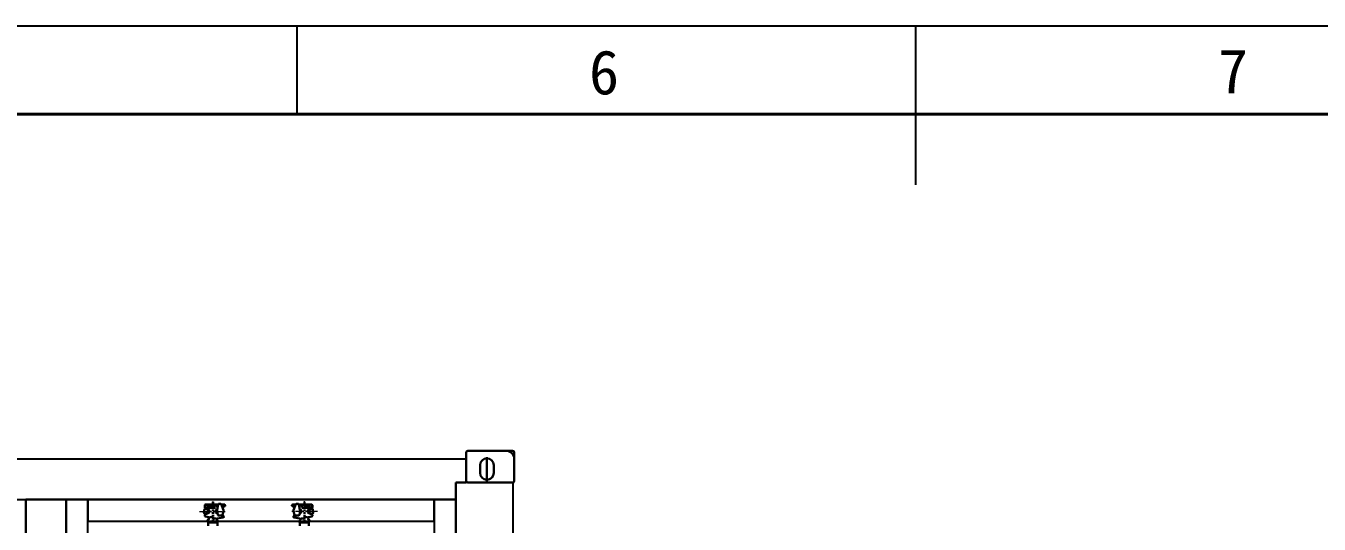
# Model space of a CAD drawing. Header units: millimetres. Extents: x 0 to 87554, y -20854 to 20404.
# Drawn here: x 70456 to 75263, y -3200 to -1349 of the extents above; entities that cross this region are included whole.
import ezdxf

# ---------------------------------------------------------------- set-up
doc = ezdxf.new("R2010")
doc.units = ezdxf.units.MM
doc.linetypes.add('CENTER', pattern=[50.8, 31.75, -6.35, 6.35, -6.35])
doc.linetypes.add('HIDDEN', pattern=[9.525, 6.35, -3.175])
doc.layers.get('0').update_dxf_attribs({"lineweight": 15})
for name, color, linetype, lineweight in [('AM_0', 7, 'Continuous', 30), ('AM_3', 6, 'HIDDEN', 15), ('AM_7', 4, 'CENTER', 15), ('THICK', 7, 'Continuous', 0)]:
    doc.layers.add(name, color=color, linetype=linetype, lineweight=lineweight)
doc.layers.add('FORM', color=7, linetype='Continuous')
doc.styles.add('KEHUA', font='STFANGSO.TTF')

# ---------------------------------------------------------------- blocks, each defined once
blk = doc.blocks.new('WET5Y56YRFTWEDFWRW536T4TE4RWEFWE')
at = {"layer": 'FORM', "color": 4}
for p, q in [((162113.7, -36495.1), (162113.7, -36823.5)), ((164412.3, -36495.1), (164412.3, -37086.1))]:
    blk.add_line(p, q, dxfattribs=at)
at = {"layer": 'FORM', "color": 6}
blk.add_lwpolyline([(150620.8, -36495.1), (178203.8, -36495.1), (178203.8, -56000.2), (150620.8, -56000.2)], close=True, dxfattribs=at)
at = {"layer": 'FORM', "color": 8, "lineweight": 40}
blk.add_lwpolyline([(150949.1, -55671.9), (177875.4, -55671.9), (177875.4, -36823.5), (150949.1, -36823.5)], close=True, dxfattribs=at)
at = {"layer": 'FORM', "color": 4, "style": 'KEHUA'}
for s, p in [('6', (163199.2, -36749.5)), ('7', (165537, -36745.2))]:
    blk.add_text(s, height=164.2, dxfattribs=at).set_placement(p)
blk = doc.blocks.new('gt55')
at = {"color": 87, "lineweight": -3}
for p, q in [((2078.8, 740.5), (1998.8, 740.5)), ((1998.8, 740.5), (1998.8, -1781.5)), ((2078.8, -1781.5), (2078.8, 740.5)), ((3366.7, 740.5), (2078.8, 740.5)), ((2078.8, 740.5), (2078.8, 660.5)), ((3446.7, 740.5), (3366.7, 740.5)), ((3366.7, 740.5), (3366.7, -1781.5)), ((3366.7, 660.5), (3366.7, 740.5)), ((3446.7, -1781.5), (3446.7, 740.5)), ((2078.8, 660.5), (3366.7, 660.5))]:
    blk.add_line(p, q, dxfattribs=at)
at = {"layer": 'AM_0', "color": 87}
for p, q in [((3485.7, 915.5), (3485.7, 809.5)), ((3657.7, 921.5), (3491.7, 921.5)), ((3663.7, 809.5), (3663.7, 915.5)), ((3536.7, 867.5), (3536.7, 839)), ((3562.2, 897.5), (3562.2, 808.5)), ((3587.7, 839), (3587.7, 867.5)), ((3491.7, 803.5), (3657.7, 803.5)), ((1848.8, 740.5), (1998.8, 740.5)), ((1848.8, -1781.5), (1848.8, 740.5)), ((1998.8, 740.5), (1998.8, -1781.5)), ((2516.2, 721.9), (2563.7, 721.9)), ((2563.7, 722.1), (2559.9, 702.6)), ((2566.7, 724.5), (2572.2, 724.5)), ((2583.6, 700.6), (2574.9, 722.6)), ((2575.2, 721.9), (2586.7, 721.9)), ((2852.3, 721.9), (2840.8, 721.9)), ((2843.9, 700.6), (2852.6, 722.6)), ((2860.8, 724.5), (2855.3, 724.5)), ((2863.8, 722.1), (2867.6, 702.6)), ((2911.3, 721.9), (2863.8, 721.9)), ((2512.7, 704), (2510.6, 693.8)), ((2510.7, 692.4), (2512.6, 687.6)), ((2513.7, 719), (2513.7, 711.4)), ((2513.7, 681.6), (2513.7, 680.1)), ((2514.5, 686.7), (2525.4, 690.6)), ((2519.4, 713.5), (2514.9, 710.7)), ((2529, 702.4), (2515.4, 708.7)), ((2529, 690.7), (2515.4, 684.4)), ((2519.6, 718.4), (2515.6, 720.5)), ((2515.8, 710.1), (2553.6, 710.1)), ((2528.2, 675.2), (2516.2, 677.1)), ((2517.1, 706), (2526.3, 700.9)), ((2520.9, 718.8), (2545.8, 718.8)), ((2520.9, 713.3), (2545.8, 713.3)), ((2527.8, 693.7), (2527.9, 698.4)), ((2530.7, 693.4), (2530.7, 699.6)), ((2539.9, 676.5), (2532.7, 674.5)), ((2543.7, 673.6), (2543.7, 672.5)), ((2547.5, 718.8), (2553.2, 720.7)), ((2547.7, 713.3), (2554.1, 711.2)), ((2554.7, 699.5), (2554.7, 693.6)), ((2556.6, 702.3), (2560.1, 703.8)), ((2560.9, 689), (2556.6, 690.8)), ((2561.8, 684), (2559.8, 695.4)), ((2581.6, 673.2), (2560.3, 670.3)), ((2564.7, 681.5), (2576.9, 681.5)), ((2582.3, 680.3), (2579.2, 681.6)), ((2579.3, 711.6), (2587.8, 715.2)), ((2579.8, 683.7), (2583.7, 697.4)), ((2584.2, 677.5), (2584.2, 676.2)), ((2589.7, 718.9), (2589.7, 717.9)), ((2837.8, 718.9), (2837.8, 717.9)), ((2848.2, 711.6), (2839.7, 715.2)), ((2843.3, 677.5), (2843.3, 676.2)), ((2847.7, 683.7), (2843.8, 697.4)), ((2845.2, 680.3), (2848.3, 681.6)), ((2845.9, 673.2), (2867.2, 670.3)), ((2862.8, 681.5), (2850.6, 681.5)), ((2865.7, 684), (2867.7, 695.4)), ((2866.6, 689), (2870.9, 690.8)), ((2870.9, 702.3), (2867.4, 703.8)), ((2872.8, 699.5), (2872.8, 693.6)), ((2879.8, 713.3), (2873.4, 711.2)), ((2911.7, 710.1), (2873.9, 710.1)), ((2880, 718.8), (2874.3, 720.7)), ((2906.6, 718.8), (2881.7, 718.8)), ((2906.6, 713.3), (2881.7, 713.3)), ((2883.8, 673.6), (2883.8, 672.5)), ((2887.6, 676.5), (2894.8, 674.5)), ((2896.8, 693.4), (2896.8, 699.6)), ((2898.5, 702.4), (2912.1, 708.7)), ((2898.5, 690.7), (2912.1, 684.4)), ((2899.3, 675.2), (2911.3, 677.1)), ((2899.7, 693.7), (2899.6, 698.4)), ((2910.4, 706), (2901.2, 700.9)), ((2913, 686.7), (2902.1, 690.6)), ((2907.9, 718.4), (2911.9, 720.5)), ((2908.1, 713.5), (2912.6, 710.7)), ((2913.8, 719), (2913.8, 711.4)), ((2913.8, 681.6), (2913.8, 680.1)), ((2914.8, 704), (2916.9, 693.8)), ((2916.8, 692.4), (2914.9, 687.6)), ((2530.3, 670.7), (2524.4, 661.1)), ((2527.7, 655.5), (2525.3, 657)), ((2526.7, 655.5), (2526.7, 642.2)), ((2526.7, 655.5), (2560.7, 655.5)), ((2527, 658.5), (2560.3, 658.5)), ((2546.7, 669.5), (2555.9, 669.5)), ((2562.2, 661.2), (2558.5, 665.3)), ((2561.5, 656.7), (2559.7, 655.5)), ((2560.7, 655.5), (2560.7, 642.2)), ((2865.3, 661.2), (2869, 665.3)), ((2866, 656.7), (2867.8, 655.5)), ((2866.8, 655.5), (2866.8, 642.2)), ((2900.8, 655.5), (2866.8, 655.5)), ((2900.5, 658.5), (2867.2, 658.5)), ((2880.8, 669.5), (2871.6, 669.5)), ((2897.2, 670.7), (2903.1, 661.1)), ((2899.8, 655.5), (2902.2, 657)), ((2900.7, 655.5), (2900.7, 642.2))]:
    blk.add_line(p, q, dxfattribs=at)
for centre, radius, start, end in [((3491.7, 915.5), 6, 90, 180), ((3633.7, 891.5), 30, 0, 90), ((3657.7, 915.5), 6, 360, 90), ((3562.2, 867.5), 25.5, 0, 180), ((3562.2, 839), 25.5, 180, 0), ((3491.7, 809.5), 6, 180, 270), ((3657.7, 809.5), 6, 270, 360), ((2516.7, 719), 3, 98.9726, 180.0002), ((2566.7, 721.5), 3, 90.0001, 168.9065), ((2572.2, 721.5), 3, 21.4129, 90.0001), ((2586.7, 718.9), 3, 0, 90.0001), ((2840.8, 718.9), 3, 89.9999, 180), ((2855.3, 721.5), 3, 89.9999, 158.5871), ((2860.8, 721.5), 3, 11.0935, 89.9999), ((2910.8, 719), 3, 359.9998, 81.0274), ((2513, 693.3), 2.5, 168.449, 201.2823), ((2514, 688.2), 1.5, 201.2823, 289.6546), ((2515.6, 703.4), 3, 61.6069, 168.4494), ((2516.7, 711.4), 3, 180.0001, 244.7988), ((2516.7, 681.6), 3, 115.2013, 180.0002), ((2516.7, 680.1), 3, 180.0001, 261.0275), ((2524.5, 693.8), 3.3, 285.5192, 357.767), ((2524.9, 698.3), 3, 3.633, 61.6069), ((2527.8, 672.3), 3, 328.1136, 81.0274), ((2527.7, 699.6), 3, 0, 64.7988), ((2527.7, 693.4), 3, 295.201, 0), ((2540.7, 673.6), 3, 0, 105.2552), ((2557.7, 699.5), 3, 112.3639, 180.0002), ((2557.7, 693.6), 3, 180.0001, 247.8644), ((2550.2, 715.8), 6.8, 325.6578, 42.1355), ((2579.5, 698.8), 20, 168.9064, 189.7274), ((2564.7, 684.5), 3, 189.7276, 269.9999), ((2576.9, 684.5), 3, 269.9999, 344.0544), ((2581.2, 676.2), 3, 277.7217, 0), ((2581.2, 677.5), 3, 0, 67.8647), ((2578.9, 698.8), 5, 344.0545, 21.4131), ((2586.7, 717.9), 3, 292.3635, 0), ((2840.8, 717.9), 3, 180, 247.6365), ((2846.3, 677.5), 3, 112.1353, 180), ((2846.3, 676.2), 3, 180, 262.2783), ((2848.6, 698.8), 5, 158.5869, 195.9455), ((2850.6, 684.5), 3, 195.9456, 270.0001), ((2862.8, 684.5), 3, 270.0001, 350.2724), ((2848, 698.8), 20, 350.2726, 11.0936), ((2877.3, 715.8), 6.8, 137.8645, 214.3422), ((2869.8, 699.5), 3, 359.9998, 67.6361), ((2869.8, 693.6), 3, 292.1356, 359.9999), ((2886.8, 673.6), 3, 74.7448, 180), ((2899.7, 672.3), 3, 98.9726, 211.8864), ((2899.8, 699.6), 3, 115.2012, 180), ((2899.8, 693.4), 3, 180, 244.799), ((2902.6, 698.3), 3, 118.3931, 176.367), ((2903, 693.8), 3.3, 182.233, 254.4808), ((2911.9, 703.4), 3, 11.5506, 118.3931), ((2910.8, 680.1), 3, 278.9725, 359.9999), ((2910.8, 711.4), 3, 295.2012, 359.9999), ((2910.8, 681.6), 3, 359.9998, 64.7987), ((2913.5, 688.2), 1.5, 250.3454, 338.7177), ((2914.5, 693.3), 2.5, 338.7177, 11.551), ((2526.9, 659.5), 3, 148.1137, 238.8013), ((2546.7, 672.5), 3, 180.0001, 269.9999), ((2560.7, 667.3), 3, 97.7219, 222.1418), ((2560, 659.2), 3, 301.1988, 42.1417), ((2867.5, 659.2), 3, 137.8583, 238.8012), ((2866.8, 667.3), 3, 317.8582, 82.2781), ((2880.8, 672.5), 3, 270.0001, 359.9999), ((2900.6, 659.5), 3, 301.1987, 31.8863)]:
    blk.add_arc(centre, radius, start, end, dxfattribs=at)
for p in [(2543.7, 655.5), (2883.8, 655.5)]:
    blk.add_point(p, dxfattribs=at)
at = {"layer": 'AM_3', "color": 87}
for p, q in [((2541.7, 731.5), (2545.7, 731.5)), ((2541.7, 731.5), (2541.7, 656.8)), ((2545.7, 731.5), (2545.7, 656.4)), ((2885.7, 731.5), (2881.7, 731.5)), ((2881.7, 731.5), (2881.7, 656.4)), ((2885.7, 731.5), (2885.7, 656.8))]:
    blk.add_line(p, q, dxfattribs=at)
at = {"layer": 'AM_7', "color": 87}
for p, q in [((2494.5, 696.5), (2592.3, 696.5)), ((2933, 696.5), (2835.2, 696.5))]:
    blk.add_line(p, q, dxfattribs=at)
at = {"layer": 'THICK', "color": 87, "lineweight": -3}
for p, q in [((3485.7, 890.5), (-2216.3, 890.5)), ((3485.7, 803.5), (3485.7, 890.5)), ((3446.7, 740.5), (3446.7, 803.5)), ((3446.7, 803.5), (3485.7, 803.5)), ((3659.7, 803.5), (3446.7, 803.5)), ((3446.7, 803.5), (3446.7, -1856.5)), ((3659.7, -1856.5), (3659.7, 803.5)), ((-2240.3, 740.5), (3446.7, 740.5))]:
    blk.add_line(p, q, dxfattribs=at)

msp = doc.modelspace()

# ---------------------------------------------------------------- block references
at = {"lineweight": -3}
for name, p in [('WET5Y56YRFTWEDFWRW536T4TE4RWEFWE', (-90649.85, 35145.742)), ('gt55', (68607.462, -3849.412))]:
    msp.add_blockref(name, p, dxfattribs=at)

doc.saveas('drawing.dxf')
